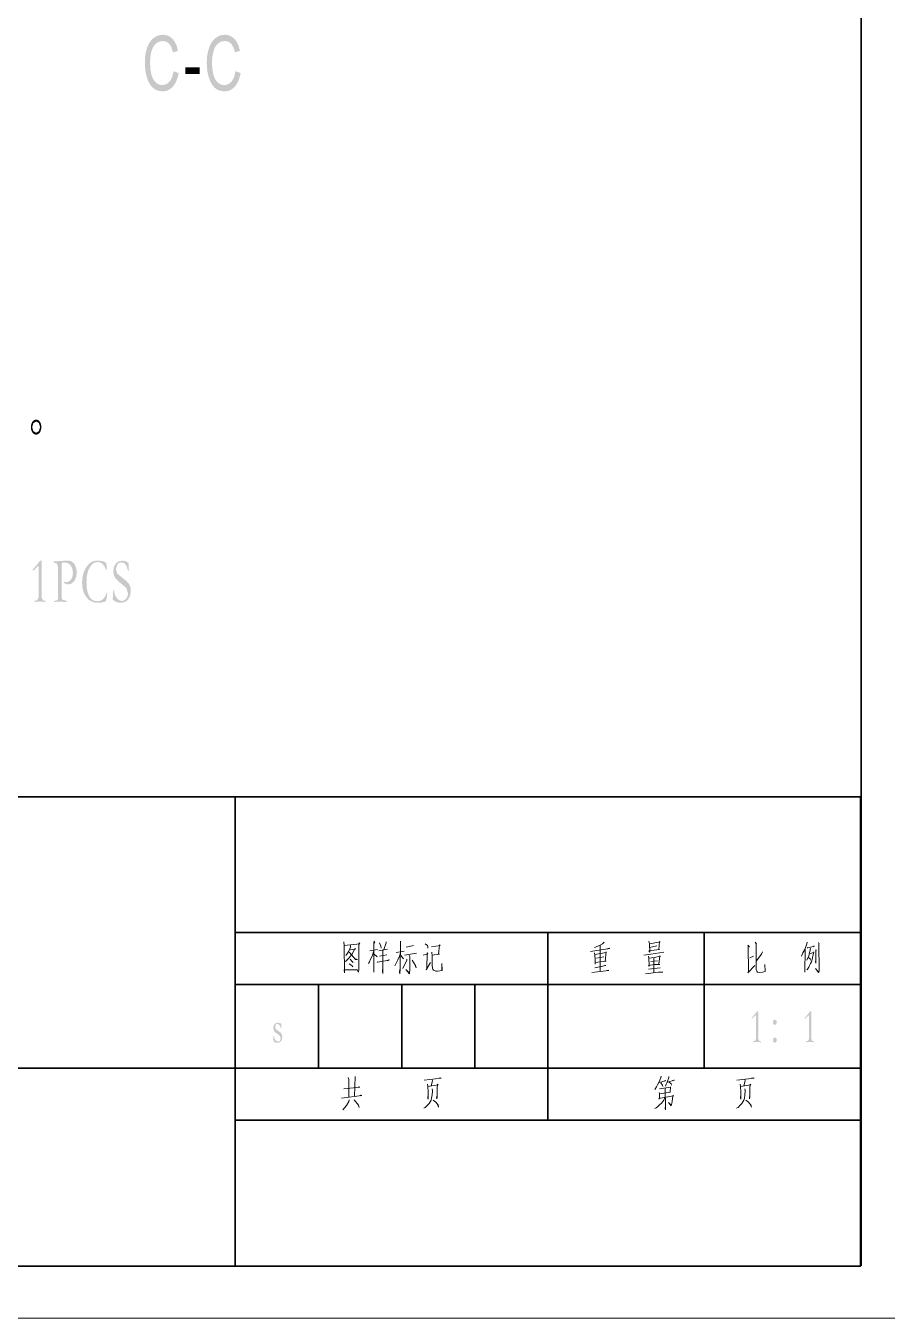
# Model space of a CAD drawing. Header units: millimetres. Extents: x 2819 to 3239, y 1479 to 1776.
# Drawn here: x 2943.4 to 3026, y 1478.6 to 1602.5 of the extents above; entities that cross this region are included whole.
import ezdxf

# ---------------------------------------------------------------- set-up
doc = ezdxf.new("R2010")
doc.units = ezdxf.units.MM
doc.layers.add('PDF_几何图形', color=7, linetype='Continuous')
doc.layers.add('PDF_实体填充', color=7, linetype='Continuous')

msp = doc.modelspace()

# ---------------------------------------------------------------- hatches: boundary and pattern name
at = {"layer": 'PDF_实体填充', "transparency": 33554559}
for points in [[(2957.57, 1598.14), (2958.06, 1597.96), (2957.93, 1597.44), (2957.74, 1597), (2957.5, 1596.66), (2957.22, 1596.41), (2956.9, 1596.26), (2956.53, 1596.21), (2956.16, 1596.25), (2955.84, 1596.36), (2955.57, 1596.55), (2955.34, 1596.82), (2955.15, 1597.15), (2955, 1597.55), (2954.89, 1598), (2954.83, 1598.47), (2954.81, 1598.96), (2954.83, 1599.49), (2954.9, 1599.96), (2955.02, 1600.39), (2955.19, 1600.77), (2955.4, 1601.08), (2955.65, 1601.32), (2955.93, 1601.5), (2956.23, 1601.6), (2956.54, 1601.64), (2956.89, 1601.59), (2957.2, 1601.46), (2957.47, 1601.24), (2957.69, 1600.93), (2957.87, 1600.56), (2957.99, 1600.11), (2957.51, 1599.95), (2957.36, 1600.44), (2957.14, 1600.78), (2956.87, 1600.98), (2956.53, 1601.04), (2956.14, 1600.97), (2955.82, 1600.75), (2955.58, 1600.41), (2955.42, 1599.97), (2955.34, 1599.48), (2955.31, 1598.97), (2955.34, 1598.34), (2955.44, 1597.79), (2955.62, 1597.36), (2955.87, 1597.05), (2956.17, 1596.86), (2956.49, 1596.8), (2956.87, 1596.89), (2957.19, 1597.14), (2957.42, 1597.56)], [(2963.51, 1598.14), (2964, 1597.96), (2963.87, 1597.44), (2963.68, 1597), (2963.45, 1596.66), (2963.16, 1596.41), (2962.84, 1596.26), (2962.48, 1596.21), (2962.1, 1596.25), (2961.78, 1596.36), (2961.51, 1596.55), (2961.28, 1596.82), (2961.09, 1597.15), (2960.94, 1597.55), (2960.83, 1598), (2960.77, 1598.47), (2960.75, 1598.96), (2960.77, 1599.49), (2960.85, 1599.96), (2960.97, 1600.39), (2961.13, 1600.77), (2961.34, 1601.08), (2961.59, 1601.32), (2961.87, 1601.5), (2962.17, 1601.6), (2962.48, 1601.64), (2962.83, 1601.59), (2963.14, 1601.46), (2963.41, 1601.24), (2963.64, 1600.93), (2963.81, 1600.56), (2963.94, 1600.11), (2963.46, 1599.95), (2963.3, 1600.44), (2963.09, 1600.78), (2962.81, 1600.98), (2962.47, 1601.04), (2962.08, 1600.97), (2961.76, 1600.75), (2961.52, 1600.41), (2961.37, 1599.97), (2961.28, 1599.48), (2961.25, 1598.97), (2961.28, 1598.34), (2961.39, 1597.79), (2961.56, 1597.36), (2961.81, 1597.05), (2962.11, 1596.86), (2962.44, 1596.8), (2962.81, 1596.89), (2963.13, 1597.14), (2963.37, 1597.56)], [(2945.26, 1547.26), (2945.02, 1547.28), (2944.75, 1547.28), (2944.48, 1547.28), (2944.24, 1547.26), (2944.24, 1547.36), (2944.47, 1547.42), (2944.62, 1547.66), (2944.62, 1550.73), (2944.1, 1550.25), (2944.04, 1550.37), (2944.26, 1550.59), (2944.5, 1550.87), (2944.76, 1551.22), (2944.91, 1551.22), (2944.91, 1547.66), (2945.06, 1547.41), (2945.26, 1547.36)], [(2946.05, 1551.16), (2946.4, 1551.16), (2946.62, 1551.17), (2947.24, 1551.22), (2947.37, 1551.23), (2947.67, 1551.19), (2947.9, 1551.07), (2948.07, 1550.88), (2948.23, 1550.5), (2948.28, 1550.09), (2948.22, 1549.64), (2948.04, 1549.26), (2947.77, 1549.01), (2947.44, 1548.93), (2947.2, 1548.99), (2947.02, 1549.17), (2947.05, 1549.21), (2947.28, 1549.15), (2947.52, 1549.21), (2947.72, 1549.39), (2947.86, 1549.68), (2947.91, 1550.06), (2947.86, 1550.44), (2947.7, 1550.76), (2947.44, 1550.98), (2947.07, 1551.05), (2946.84, 1551), (2946.84, 1547.66), (2946.86, 1547.52), (2946.99, 1547.45), (2947.31, 1547.36), (2947.31, 1547.26), (2946.98, 1547.27), (2946.72, 1547.28), (2946.5, 1547.28), (2946.13, 1547.26), (2946.13, 1547.36), (2946.38, 1547.41), (2946.46, 1547.48), (2946.49, 1547.65), (2946.49, 1550.61), (2946.38, 1550.93), (2946.05, 1551.04)], [(2951.21, 1548.14), (2951.16, 1547.75), (2951.08, 1547.34), (2950.87, 1547.25), (2950.6, 1547.2), (2950.27, 1547.18), (2949.95, 1547.21), (2949.66, 1547.32), (2949.41, 1547.48), (2949.19, 1547.72), (2949.01, 1548.01), (2948.89, 1548.34), (2948.81, 1548.72), (2948.79, 1549.14), (2948.81, 1549.49), (2948.87, 1549.84), (2948.98, 1550.17), (2949.12, 1550.47), (2949.29, 1550.73), (2949.49, 1550.94), (2949.71, 1551.1), (2949.94, 1551.19), (2950.19, 1551.22), (2950.52, 1551.21), (2950.76, 1551.17), (2950.94, 1551.1), (2951.12, 1550.97), (2951.14, 1550.67), (2951.14, 1550.35), (2951.06, 1550.35), (2950.94, 1550.67), (2950.76, 1550.9), (2950.54, 1551.05), (2950.27, 1551.09), (2949.98, 1551.03), (2949.73, 1550.85), (2949.51, 1550.55), (2949.34, 1550.16), (2949.24, 1549.7), (2949.21, 1549.17), (2949.24, 1548.61), (2949.33, 1548.14), (2949.48, 1547.78), (2949.68, 1547.53), (2949.95, 1547.37), (2950.27, 1547.32), (2950.55, 1547.37), (2950.8, 1547.52), (2951, 1547.78), (2951.16, 1548.14)], [(2953.2, 1550.24), (2953.07, 1550.69), (2952.86, 1550.97), (2952.57, 1551.06), (2952.35, 1551.01), (2952.18, 1550.86), (2952.02, 1550.41), (2952.14, 1550.03), (2952.34, 1549.83), (2953.03, 1549.27), (2953.27, 1549.03), (2953.41, 1548.74), (2953.46, 1548.34), (2953.4, 1547.87), (2953.21, 1547.5), (2953.01, 1547.32), (2952.78, 1547.22), (2952.5, 1547.18), (2952.22, 1547.21), (2951.97, 1547.31), (2951.73, 1547.47), (2951.78, 1548.4), (2951.84, 1548.4), (2951.92, 1547.98), (2952.1, 1547.64), (2952.33, 1547.42), (2952.59, 1547.35), (2952.82, 1547.4), (2953.02, 1547.57), (2953.15, 1547.81), (2953.2, 1548.09), (2953.05, 1548.55), (2952.87, 1548.75), (2952.32, 1549.19), (2952.11, 1549.4), (2951.96, 1549.58), (2951.82, 1549.88), (2951.78, 1550.21), (2951.84, 1550.61), (2952.02, 1550.94), (2952.29, 1551.15), (2952.64, 1551.22), (2952.99, 1551.16), (2953.27, 1550.95), (2953.25, 1550.24)], [(3013.91, 1505.05), (3013.73, 1505.06), (3013.53, 1505.07), (3013.33, 1505.06), (3013.15, 1505.05), (3013.15, 1505.13), (3013.32, 1505.17), (3013.43, 1505.35), (3013.43, 1507.65), (3013.04, 1507.29), (3013, 1507.38), (3013.16, 1507.54), (3013.34, 1507.76), (3013.54, 1508.02), (3013.65, 1508.02), (3013.65, 1505.35), (3013.76, 1505.16), (3013.91, 1505.13)], [(3019, 1505.05), (3018.82, 1505.06), (3018.62, 1505.07), (3018.42, 1505.06), (3018.24, 1505.05), (3018.24, 1505.13), (3018.41, 1505.17), (3018.52, 1505.35), (3018.52, 1507.65), (3018.13, 1507.29), (3018.09, 1507.38), (3018.25, 1507.54), (3018.43, 1507.76), (3018.63, 1508.02), (3018.74, 1508.02), (3018.74, 1505.35), (3018.85, 1505.16), (3019, 1505.13)], [(2967.86, 1506.41), (2967.73, 1506.69), (2967.55, 1506.82), (2967.37, 1506.74), (2967.31, 1506.5), (2967.39, 1506.29), (2967.63, 1506.12), (2967.84, 1505.97), (2967.96, 1505.78), (2968, 1505.55), (2967.97, 1505.33), (2967.87, 1505.15), (2967.72, 1505.03), (2967.55, 1504.99), (2967.33, 1505.02), (2967.16, 1505.11), (2967.13, 1505.64), (2967.18, 1505.64), (2967.25, 1505.41), (2967.34, 1505.24), (2967.59, 1505.09), (2967.76, 1505.18), (2967.84, 1505.42), (2967.76, 1505.66), (2967.53, 1505.85), (2967.34, 1505.97), (2967.22, 1506.09), (2967.13, 1506.41), (2967.16, 1506.62), (2967.25, 1506.78), (2967.4, 1506.89), (2967.58, 1506.92), (2967.76, 1506.9), (2967.9, 1506.81), (2967.92, 1506.41)]]:
    msp.add_hatch(color=256, dxfattribs=at).paths.add_polyline_path(points)
h = msp.add_hatch(color=256, dxfattribs=at)
h.paths.add_polyline_path([(2944.38, 1564.75), (2944.58, 1564.69), (2944.75, 1564.54), (2944.85, 1564.31), (2944.89, 1564.02), (2944.85, 1563.74), (2944.75, 1563.51), (2944.58, 1563.35), (2944.38, 1563.29), (2944.18, 1563.35), (2944.02, 1563.51), (2943.91, 1563.74), (2943.87, 1564.01), (2943.91, 1564.3), (2944.02, 1564.54), (2944.19, 1564.69)], flags=0)
h.paths.add_polyline_path([(2944.38, 1563.48), (2944.65, 1563.64), (2944.76, 1564.02), (2944.65, 1564.41), (2944.39, 1564.56), (2944.11, 1564.4), (2944, 1564.01), (2944.11, 1563.64)], flags=0)
h = msp.add_hatch(color=256, dxfattribs=at)
h.paths.add_polyline_path([(3015.25, 1507.23), (3015.38, 1507.15), (3015.43, 1506.97), (3015.38, 1506.78), (3015.25, 1506.7), (3015.12, 1506.78), (3015.06, 1506.97), (3015.12, 1507.15)], flags=0)
h.paths.add_polyline_path([(3015.25, 1505.52), (3015.38, 1505.44), (3015.43, 1505.26), (3015.38, 1505.07), (3015.25, 1505), (3015.12, 1505.07), (3015.06, 1505.26), (3015.12, 1505.44)], flags=0)

# ---------------------------------------------------------------- linework, layer by layer
at = {"layer": 'PDF_几何图形', "lineweight": 15}
msp.add_lwpolyline([(2818.52, 1478.6), (3028.52, 1478.6), (3028.52, 1775.6), (2818.52, 1775.6)], close=True, dxfattribs=at)
at = {"layer": 'PDF_几何图形', "lineweight": 35}
for points in [[(3023.52, 1483.6), (3023.52, 1770.6), (2843.52, 1770.6), (2843.52, 1483.6)], [(2963.46, 1528.57), (2963.46, 1515.57), (2971.46, 1515.57), (2979.46, 1515.57), (2986.46, 1515.57), (2993.46, 1515.57), (3008.46, 1515.57), (3023.46, 1515.57), (3023.46, 1528.57), (3008.46, 1528.57), (2993.46, 1528.57), (2986.46, 1528.57), (2979.46, 1528.57), (2971.46, 1528.57), (2963.46, 1528.57), (2903.46, 1528.57), (2903.46, 1515.57), (2903.46, 1510.57), (2903.46, 1502.57), (2903.46, 1497.57), (2903.46, 1483.57), (2963.46, 1483.57), (2963.46, 1497.57)], [(2963.46, 1515.57), (2963.46, 1510.57), (2971.46, 1510.57), (2979.46, 1510.57), (2986.46, 1510.57), (2993.46, 1510.57), (2993.46, 1515.57)], [(3023.46, 1515.57), (3023.46, 1510.57), (3008.46, 1510.57), (3008.46, 1502.57), (2993.46, 1502.57), (2993.46, 1497.57), (2986.46, 1497.57), (2979.46, 1497.57), (2971.46, 1497.57), (2963.46, 1497.57), (2963.46, 1502.57), (2971.46, 1502.57), (2971.46, 1510.57)], [(2986.46, 1502.57), (2993.46, 1502.57), (2993.46, 1510.57), (3008.46, 1510.57), (3008.46, 1515.57)], [(2903.46, 1502.57), (2963.46, 1502.57), (2963.46, 1510.57)], [(2971.46, 1502.57), (2979.46, 1502.57), (2979.46, 1510.57)], [(2979.46, 1502.57), (2986.46, 1502.57), (2986.46, 1510.57)], [(3008.46, 1502.57), (3023.46, 1502.57), (3023.46, 1510.57)], [(2993.46, 1497.57), (3008.46, 1497.57), (3023.46, 1497.57), (3023.46, 1502.57)], [(2963.46, 1483.57), (2971.46, 1483.57), (2979.46, 1483.57), (2986.46, 1483.57), (2993.46, 1483.57), (3008.46, 1483.57), (3023.46, 1483.57), (3023.46, 1497.57)]]:
    msp.add_lwpolyline(points, dxfattribs=at)
at = {"layer": 'PDF_几何图形', "lineweight": 15}
for points in [[(2973.89, 1514.66), (2973.92, 1514.33), (2973.95, 1511.71), (2973.94, 1511.99), (2975.21, 1511.99), (2975.11, 1512.01), (2974.93, 1511.99)], [(2973.94, 1514.33), (2975.44, 1514.47), (2975.38, 1514.57), (2975.34, 1514.33), (2975.33, 1512.04), (2975.31, 1511.78), (2975.19, 1511.99)], [(2974.43, 1513.93), (2974.52, 1513.9), (2975.01, 1513.97), (2974.96, 1514.05), (2974.73, 1513.57), (2974.55, 1513.31), (2974.38, 1513.1), (2974.22, 1512.94), (2974.05, 1512.79)], [(2974.53, 1514.31), (2974.53, 1514.16), (2974.37, 1513.79), (2974.17, 1513.48), (2974.09, 1513.36)], [(2976.76, 1514.73), (2976.88, 1514.59), (2976.79, 1514.61), (2976.79, 1511.75), (2976.78, 1511.92), (2976.79, 1512.25)], [(2977.31, 1514.59), (2977.46, 1514.26), (2977.49, 1514.07)], [(2977.97, 1514.68), (2977.97, 1514.57), (2977.72, 1513.93)], [(2979.32, 1514.73), (2979.3, 1512.06), (2979.27, 1511.59), (2979.25, 1511.83), (2979.29, 1512.11)], [(2979.88, 1514.16), (2980.59, 1514.33)], [(2981.7, 1514.49), (2981.92, 1514.31), (2981.97, 1514.19), (2981.97, 1514.07), (2981.95, 1514.26)], [(2982.32, 1514.19), (2983.13, 1514.33), (2983.08, 1514.4), (2982.98, 1513.48), (2983.08, 1513.48), (2982.38, 1513.41)], [(2997.55, 1513.76), (2999.4, 1514.05), (2999.34, 1514.07), (2999.16, 1514)], [(2998.88, 1514.64), (2998.71, 1514.47), (2998.41, 1514.33), (2998.18, 1514.23), (2998.03, 1514.16), (2997.93, 1514.14)], [(2998.49, 1514.35), (2998.48, 1511.83)], [(3003.16, 1514.73), (3003.21, 1514.47), (3003.24, 1513.69), (3003.17, 1513.81), (3004.18, 1513.95), (3004.12, 1513.95), (3004.18, 1514.71), (3004.23, 1514.66), (3003.21, 1514.49)], [(3003.21, 1514.14), (3003.93, 1514.28)], [(3012.64, 1514.35), (3012.8, 1514.19), (3012.7, 1514.26), (3012.73, 1511.8), (3012.64, 1511.71), (3013.31, 1512.39)], [(3013.36, 1514.64), (3013.49, 1514.45), (3013.45, 1514.49), (3013.45, 1512.46), (3013.46, 1511.99), (3013.53, 1511.85), (3013.59, 1511.78), (3013.76, 1511.73), (3014.07, 1511.75), (3014.31, 1511.83), (3014.32, 1511.85), (3014.29, 1512.51)], [(3018.34, 1514.64), (3018.32, 1514.49), (3018.11, 1513.95), (3017.92, 1513.62), (3017.79, 1513.31)], [(3018.64, 1514.05), (3018.65, 1514), (3018.57, 1513.64), (3018.49, 1513.31), (3018.39, 1513.08), (3018.32, 1512.91)], [(3018.35, 1514.12), (3018.39, 1514.09), (3018.42, 1514.09), (3019.05, 1514.26), (3019, 1514.26), (3018.9, 1514.19)], [(3019.43, 1514.61), (3019.5, 1514.49), (3019.46, 1514.47), (3019.48, 1511.94), (3019.46, 1511.78), (3019.43, 1511.73), (3019.13, 1512.11), (3019.43, 1511.75), (3019.46, 1511.85)], [(2974.4, 1513.64), (2974.45, 1513.64), (2975.01, 1512.98), (2975.21, 1512.98), (2975.01, 1513.03), (2974.91, 1513.08)], [(2974.5, 1513.01), (2974.68, 1512.82), (2974.78, 1512.7)], [(2976.79, 1513.81), (2976.61, 1513.29), (2976.46, 1513.01), (2976.35, 1512.77), (2976.25, 1512.6)], [(2976.38, 1513.81), (2977.12, 1513.95)], [(2976.79, 1513.53), (2977.11, 1513.24)], [(2977.08, 1512.75), (2977.12, 1512.72), (2977.14, 1512.72), (2978.25, 1512.91), (2978.2, 1512.94), (2978.05, 1512.86)], [(2977.26, 1513.81), (2978.08, 1513.97)], [(2977.31, 1513.31), (2978.02, 1513.43)], [(2977.64, 1513.83), (2977.64, 1511.64), (2977.6, 1511.85), (2977.62, 1512.01)], [(2979.32, 1513.62), (2979.24, 1513.31), (2979.09, 1512.96), (2978.79, 1512.37)], [(2978.91, 1513.64), (2979.68, 1513.79)], [(2979.35, 1513.36), (2979.62, 1513.03)], [(2979.95, 1513.01), (2979.93, 1512.91), (2979.55, 1512.13)], [(2979.72, 1513.41), (2980.87, 1513.6)], [(2980.18, 1513.41), (2980.23, 1513.27), (2980.23, 1511.99), (2980.21, 1511.71), (2980.2, 1511.61), (2979.85, 1512.01), (2980.2, 1511.66)], [(2980.46, 1512.91), (2980.77, 1512.39), (2980.84, 1512.18), (2980.71, 1512.51)], [(2981.51, 1513.41), (2981.97, 1513.53), (2981.9, 1513.62), (2981.87, 1512.13), (2981.8, 1511.99), (2982.22, 1512.7)], [(2982.35, 1513.69), (2982.38, 1513.31), (2982.38, 1512.44), (2982.4, 1512.16), (2982.43, 1512.04), (2982.5, 1511.97), (2982.58, 1511.92), (2982.73, 1511.87), (2982.88, 1511.85), (2983.32, 1511.94), (2983.29, 1512.6), (2983.29, 1511.94)], [(2997.93, 1513.62), (2997.97, 1513.38), (2998, 1512.98), (2998.01, 1512.53), (2998.01, 1512.7), (2999.06, 1512.82), (2998.97, 1512.82), (2999.06, 1513.71), (2999.07, 1513.64), (2997.97, 1513.46)], [(2998.15, 1513.1), (2998.83, 1513.24)], [(3002.69, 1513.41), (3003.34, 1513.5), (3004.6, 1513.67)], [(3003.12, 1513.29), (3003.17, 1513.08), (3003.19, 1512.46), (3003.19, 1512.34), (3003.14, 1512.42), (3003.7, 1512.49), (3004.2, 1512.51), (3004.12, 1512.53), (3004.21, 1513.34), (3004.28, 1513.29), (3003.67, 1513.17), (3003.17, 1513.1)], [(3003.36, 1512.79), (3003.98, 1512.86)], [(3003.65, 1513.17), (3003.65, 1511.71)], [(3012.83, 1513.15), (3013.21, 1513.31)], [(3013.45, 1512.82), (3013.96, 1513.48), (3014.06, 1513.71)], [(3018.14, 1513.95), (3018.12, 1511.78), (3018.11, 1511.94), (3018.11, 1511.97), (3018.12, 1512.18)], [(3018.64, 1513.57), (3019, 1513.64), (3018.97, 1513.71), (3018.93, 1513.43), (3018.85, 1513.17), (3018.82, 1512.98), (3018.75, 1512.77), (3018.65, 1512.6), (3018.57, 1512.39), (3018.49, 1512.25), (3018.39, 1512.06), (3018.32, 1511.99)], [(3018.47, 1513.17), (3018.62, 1513.03), (3018.65, 1512.91)], [(3019.17, 1513.93), (3019.2, 1513.86), (3019.17, 1513.83), (3019.17, 1512.63), (3019.13, 1512.75), (3019.17, 1512.91)], [(2974.42, 1512.58), (2974.65, 1512.39), (2974.77, 1512.27)], [(2997.68, 1511.73), (2999.31, 1511.94), (2999.24, 1511.97), (2999.12, 1511.92)], [(2997.98, 1512.18), (2999.02, 1512.39), (2998.94, 1512.42), (2998.84, 1512.37)], [(3002.83, 1511.61), (3004.07, 1511.75), (3004.5, 1511.75), (3004.45, 1511.78), (3004.18, 1511.75)], [(3003.11, 1512.06), (3004.25, 1512.18)], [(2974.32, 1501.68), (2974.37, 1501.52), (2974.38, 1499.79)], [(2975, 1501.75), (2974.91, 1499.84)], [(2981.61, 1501.42), (2983.25, 1501.61), (2983.18, 1501.64), (2983, 1501.61)], [(3004.33, 1501.78), (3004.31, 1501.64), (3004.13, 1501.19), (3004, 1500.95), (3003.9, 1500.76), (3003.73, 1500.53)], [(3005.09, 1501.75), (3005.07, 1501.66), (3004.92, 1501.23), (3004.82, 1501.02), (3004.74, 1500.83)], [(3011.61, 1501.42), (3013.25, 1501.61), (3013.18, 1501.64), (3013, 1501.61)], [(2973.91, 1500.57), (2975.44, 1500.74), (2975.38, 1500.76), (2975.26, 1500.74)], [(2982.37, 1500.57), (2982.41, 1500.41), (2982.39, 1500.36), (2982.37, 1500.01), (2982.32, 1499.7), (2982.27, 1499.51), (2982.17, 1499.34), (2982.08, 1499.16), (2981.89, 1498.97), (2981.71, 1498.8), (2981.58, 1498.73)], [(2981.93, 1501.02), (2981.96, 1500.81), (2981.98, 1500.29), (2981.98, 1499.58), (2981.96, 1499.68), (2981.96, 1499.84)], [(2981.96, 1500.81), (2982.94, 1500.97), (2982.87, 1501.02), (2982.85, 1500.6), (2982.85, 1500.12), (2982.84, 1499.84), (2982.82, 1499.63), (2982.8, 1499.72), (2982.84, 1499.96)], [(2982.36, 1501.49), (2982.39, 1501.35), (2982.27, 1500.86)], [(3004.18, 1500.57), (3005.25, 1500.74), (3005.22, 1500.76), (3005.19, 1500.27), (3005.24, 1500.27), (3004.18, 1500.1), (3004.16, 1500.24), (3004.18, 1500.1), (3004.18, 1499.68), (3004.14, 1499.6), (3004.13, 1499.65), (3004.97, 1499.82), (3005.53, 1499.91), (3005.48, 1499.98), (3005.43, 1499.68), (3005.39, 1499.32), (3005.34, 1499.08), (3005.29, 1498.94), (3005.05, 1499.27), (3005.3, 1499.01)], [(3004.14, 1501.19), (3004.77, 1501.35), (3004.72, 1501.38), (3004.61, 1501.33)], [(3004.31, 1501.16), (3004.46, 1500.93), (3004.49, 1500.81)], [(3004.72, 1500.62), (3004.74, 1498.83), (3004.76, 1498.57), (3004.72, 1498.68), (3004.74, 1498.92)], [(3004.96, 1501.23), (3005.62, 1501.42), (3005.55, 1501.42), (3005.43, 1501.38)], [(3005.07, 1501.26), (3005.3, 1501.05), (3005.34, 1500.93)], [(3012.37, 1500.57), (3012.41, 1500.41), (3012.39, 1500.36), (3012.37, 1500.01), (3012.32, 1499.7), (3012.27, 1499.51), (3012.17, 1499.34), (3012.08, 1499.16), (3011.89, 1498.97), (3011.71, 1498.8), (3011.58, 1498.73)], [(3011.93, 1501.02), (3011.96, 1500.81), (3011.98, 1500.29), (3011.98, 1499.58), (3011.96, 1499.68), (3011.96, 1499.84)], [(3011.96, 1500.81), (3012.94, 1500.97), (3012.87, 1501.02), (3012.85, 1500.6), (3012.85, 1500.12), (3012.84, 1499.84), (3012.82, 1499.63), (3012.8, 1499.72), (3012.84, 1499.96)], [(3012.36, 1501.49), (3012.39, 1501.35), (3012.27, 1500.86)], [(2973.69, 1499.7), (2975.64, 1499.94), (2975.54, 1499.96), (2975.44, 1499.91)], [(2974.42, 1499.53), (2974.37, 1499.37), (2974.15, 1498.99), (2973.79, 1498.57)], [(2974.88, 1499.53), (2975.29, 1499.01), (2975.38, 1498.8)], [(2982.47, 1499.51), (2982.72, 1499.3), (2982.85, 1499.13), (2982.94, 1499.04), (2982.99, 1498.83), (2982.87, 1499.08)], [(3004.72, 1499.77), (3004.59, 1499.49), (3004.39, 1499.25), (3004.16, 1499.01), (3003.98, 1498.85), (3003.85, 1498.75), (3003.72, 1498.71)], [(3012.47, 1499.51), (3012.72, 1499.3), (3012.85, 1499.13), (3012.94, 1499.04), (3012.99, 1498.83), (3012.87, 1499.08)]]:
    msp.add_lwpolyline(points, dxfattribs=at)
at = {"layer": 'PDF_实体填充', "lineweight": 15, "transparency": 33554559}
msp.add_solid([(2958.68, 1597.87), (2958.68, 1598.52), (2960.07, 1597.87), (2960.07, 1598.52)], dxfattribs=at)

doc.saveas('drawing.dxf')
